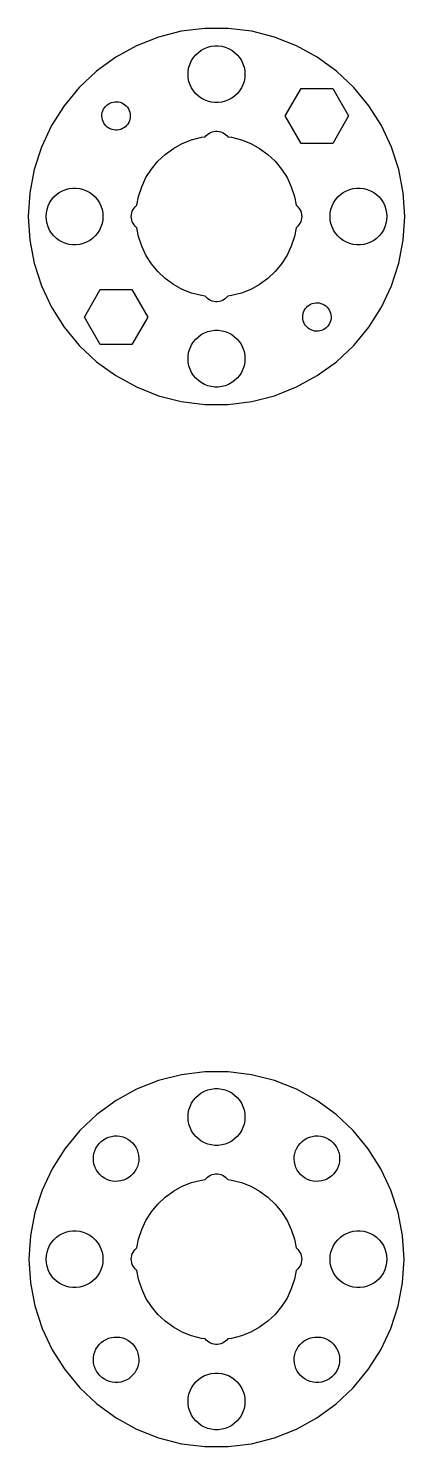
# Model space of a CAD drawing. Header units: metres. Extents: x -20 to 20, y -20 to 460.
# Drawn here: x -19.9 to 19.9, y -19.8 to 129.8 of the extents above; entities that cross this region are included whole.
import ezdxf

# ---------------------------------------------------------------- set-up
doc = ezdxf.new("R2010")
doc.units = ezdxf.units.M

msp = doc.modelspace()

# ---------------------------------------------------------------- linework, layer by layer
for p, q in [((-6.14378, 128.909), (-8.46523, 127.99)), ((-3.72545, 129.53), (-6.14378, 128.909)), ((-1.24838, 129.842), (-3.72545, 129.53)), ((1.24838, 129.842), (-1.24838, 129.842)), ((3.72545, 129.53), (1.24838, 129.842)), ((6.14378, 128.909), (3.72545, 129.53)), ((8.46523, 127.99), (6.14378, 128.909)), ((-8.46523, 127.99), (-10.6532, 126.787)), ((-2.1869, 127.054), (-1.91226, 127.312)), ((-1.91226, 127.312), (-1.60747, 127.533)), ((-1.60747, 127.533), (-1.27733, 127.714)), ((-1.27733, 127.714), (-0.927048, 127.853)), ((-0.927048, 127.853), (-0.562134, 127.947)), ((-0.562134, 127.947), (-0.18837, 127.994)), ((-0.18837, 127.994), (0.18837, 127.994)), ((0.18837, 127.994), (0.562134, 127.947)), ((0.562134, 127.947), (0.927048, 127.853)), ((0.927048, 127.853), (1.27733, 127.714)), ((1.27733, 127.714), (1.60747, 127.533)), ((1.60747, 127.533), (1.91226, 127.312)), ((1.91226, 127.312), (2.1869, 127.054)), ((10.6532, 126.787), (8.46523, 127.99)), ((-10.6532, 126.787), (-12.6731, 125.319)), ((-2.97633, 125.376), (-2.90575, 125.746)), ((-2.90575, 125.746), (-2.78932, 126.104)), ((-2.78932, 126.104), (-2.62891, 126.445)), ((-2.62891, 126.445), (-2.42705, 126.763)), ((-2.42705, 126.763), (-2.1869, 127.054)), ((2.1869, 127.054), (2.42705, 126.763)), ((2.42705, 126.763), (2.62891, 126.445)), ((2.62891, 126.445), (2.78932, 126.104)), ((2.78932, 126.104), (2.90575, 125.746)), ((2.90575, 125.746), (2.97633, 125.376)), ((12.6731, 125.319), (10.6532, 126.787)), ((-12.6731, 125.319), (-14.4931, 123.61)), ((-3, 125), (-2.97633, 125.376)), ((-2.97633, 124.624), (-3, 125)), ((-2.90575, 124.254), (-2.97633, 124.624)), ((-2.78932, 123.896), (-2.90575, 124.254)), ((2.90575, 124.254), (2.78932, 123.896)), ((2.97633, 124.624), (2.90575, 124.254)), ((2.97633, 125.376), (3, 125)), ((3, 125), (2.97633, 124.624)), ((14.4931, 123.61), (12.6731, 125.319)), ((-14.4931, 123.61), (-16.0846, 121.686)), ((-2.62891, 123.555), (-2.78932, 123.896)), ((-2.42705, 123.237), (-2.62891, 123.555)), ((-2.1869, 122.946), (-2.42705, 123.237)), ((-1.91226, 122.688), (-2.1869, 122.946)), ((-1.60747, 122.467), (-1.91226, 122.688)), ((1.91226, 122.688), (1.60747, 122.467)), ((2.1869, 122.946), (1.91226, 122.688)), ((2.42705, 123.237), (2.1869, 122.946)), ((2.62891, 123.555), (2.42705, 123.237)), ((2.78932, 123.896), (2.62891, 123.555)), ((7.26039, 120.607), (8.93369, 123.505)), ((8.93369, 123.505), (12.2803, 123.505)), ((12.2803, 123.505), (13.9536, 120.607)), ((16.0846, 121.686), (14.4931, 123.61)), ((-16.0846, 121.686), (-17.4225, 119.578)), ((-12.0129, 121.13), (-11.9363, 121.302)), ((-11.9363, 121.302), (-11.8387, 121.463)), ((-11.8387, 121.463), (-11.7217, 121.611)), ((-11.7217, 121.611), (-11.5871, 121.742)), ((-11.5871, 121.742), (-11.4371, 121.856)), ((-11.4371, 121.856), (-11.2739, 121.951)), ((-11.2739, 121.951), (-11.1003, 122.024)), ((-11.1003, 122.024), (-10.9189, 122.074)), ((-10.9189, 122.074), (-10.7325, 122.102)), ((-10.7325, 122.102), (-10.5442, 122.106)), ((-10.5442, 122.106), (-10.3568, 122.086)), ((-10.3568, 122.086), (-10.1734, 122.043)), ((-10.1734, 122.043), (-9.99689, 121.977)), ((-9.99689, 121.977), (-9.82996, 121.89)), ((-9.82996, 121.89), (-9.67528, 121.783)), ((-9.67528, 121.783), (-9.53528, 121.656)), ((-9.53528, 121.656), (-9.4122, 121.514)), ((-9.4122, 121.514), (-9.30795, 121.357)), ((-9.30795, 121.357), (-9.2242, 121.188)), ((-9.2242, 121.188), (-9.16225, 121.01)), ((-1.27733, 122.286), (-1.60747, 122.467)), ((-0.927048, 122.147), (-1.27733, 122.286)), ((-0.562134, 122.053), (-0.927048, 122.147)), ((-0.18837, 122.006), (-0.562134, 122.053)), ((0.18837, 122.006), (-0.18837, 122.006)), ((0.562134, 122.053), (0.18837, 122.006)), ((0.927048, 122.147), (0.562134, 122.053)), ((1.27733, 122.286), (0.927048, 122.147)), ((1.60747, 122.467), (1.27733, 122.286)), ((17.4225, 119.578), (16.0846, 121.686)), ((-12.1067, 120.576), (-12.0988, 120.764)), ((-12.0909, 120.388), (-12.1067, 120.576)), ((-12.0988, 120.764), (-12.0674, 120.95)), ((-12.0517, 120.204), (-12.0909, 120.388)), ((-12.0674, 120.95), (-12.0129, 121.13)), ((-11.9898, 120.026), (-12.0517, 120.204)), ((-11.906, 119.857), (-11.9898, 120.026)), ((-11.8018, 119.7), (-11.906, 119.857)), ((-11.6787, 119.557), (-11.8018, 119.7)), ((-9.37527, 119.751), (-9.49228, 119.603)), ((-9.27768, 119.912), (-9.37527, 119.751)), ((-9.20107, 120.084), (-9.27768, 119.912)), ((-9.14662, 120.264), (-9.20107, 120.084)), ((-9.16225, 121.01), (-9.12308, 120.826)), ((-9.1152, 120.45), (-9.14662, 120.264)), ((-9.12308, 120.826), (-9.10732, 120.638)), ((-9.10732, 120.638), (-9.1152, 120.45)), ((8.9337, 117.709), (7.26039, 120.607)), ((13.9536, 120.607), (12.2803, 117.709)), ((-17.4225, 119.578), (-18.4855, 117.319)), ((-11.5387, 119.431), (-11.6787, 119.557)), ((-11.384, 119.324), (-11.5387, 119.431)), ((-11.2171, 119.237), (-11.384, 119.324)), ((-11.0405, 119.171), (-11.2171, 119.237)), ((-10.8571, 119.128), (-11.0405, 119.171)), ((-10.6698, 119.108), (-10.8571, 119.128)), ((-10.4815, 119.112), (-10.6698, 119.108)), ((-10.2951, 119.14), (-10.4815, 119.112)), ((-10.1137, 119.19), (-10.2951, 119.14)), ((-9.94003, 119.263), (-10.1137, 119.19)), ((-9.7769, 119.358), (-9.94003, 119.263)), ((-9.62686, 119.471), (-9.7769, 119.358)), ((-9.49228, 119.603), (-9.62686, 119.471)), ((-2.62663, 118.084), (-1.59273, 118.349)), ((-1.59273, 118.349), (-1.19904, 118.399)), ((-1.19904, 118.399), (-1.09344, 118.527)), ((-1.09344, 118.527), (-0.956131, 118.656)), ((-0.956131, 118.656), (-0.803726, 118.766)), ((-0.803726, 118.766), (-0.638657, 118.857)), ((-0.638657, 118.857), (-0.463516, 118.927)), ((-0.463516, 118.927), (-0.281067, 118.973)), ((-0.281067, 118.973), (-0.094177, 118.997)), ((-0.094177, 118.997), (0.094177, 118.997)), ((0.094177, 118.997), (0.281067, 118.973)), ((0.281067, 118.973), (0.463516, 118.927)), ((0.463516, 118.927), (0.638657, 118.857)), ((0.638657, 118.857), (0.803726, 118.766)), ((0.803726, 118.766), (0.956131, 118.656)), ((0.956131, 118.656), (1.09344, 118.527)), ((1.09344, 118.527), (1.19904, 118.399)), ((1.19904, 118.399), (1.59273, 118.349)), ((1.59273, 118.349), (2.62663, 118.084)), ((18.4855, 117.319), (17.4225, 119.578)), ((-18.4855, 117.319), (-19.2571, 114.944)), ((-5.41809, 116.549), (-4.55452, 117.177)), ((-4.55452, 117.177), (-3.61911, 117.691)), ((-3.61911, 117.691), (-2.62663, 118.084)), ((2.62663, 118.084), (3.61911, 117.691)), ((3.61911, 117.691), (4.55452, 117.177)), ((4.55452, 117.177), (5.41809, 116.549)), ((12.2803, 117.709), (8.9337, 117.709)), ((19.2571, 114.944), (18.4855, 117.319)), ((-6.87663, 114.996), (-6.19623, 115.819)), ((-6.19623, 115.819), (-5.41809, 116.549)), ((5.41809, 116.549), (6.19623, 115.819)), ((6.19623, 115.819), (6.87663, 114.996)), ((-19.2571, 114.944), (-19.7249, 112.492)), ((-7.90309, 113.129), (-7.44859, 114.095)), ((-7.44859, 114.095), (-6.87663, 114.996)), ((6.87663, 114.996), (7.44859, 114.095)), ((7.44859, 114.095), (7.90309, 113.129)), ((19.7249, 112.492), (19.2571, 114.944)), ((-19.7249, 112.492), (-19.8817, 110)), ((-17.1869, 112.054), (-16.9123, 112.312)), ((-16.9123, 112.312), (-16.6075, 112.533)), ((-16.6075, 112.533), (-16.2773, 112.714)), ((-16.2773, 112.714), (-15.927, 112.853)), ((-15.927, 112.853), (-15.5621, 112.947)), ((-15.5621, 112.947), (-15.1884, 112.994)), ((-15.1884, 112.994), (-14.8116, 112.994)), ((-14.8116, 112.994), (-14.4379, 112.947)), ((-14.4379, 112.947), (-14.0729, 112.853)), ((-14.0729, 112.853), (-13.7227, 112.714)), ((-13.7227, 112.714), (-13.3925, 112.533)), ((-13.3925, 112.533), (-13.0877, 112.312)), ((-13.0877, 112.312), (-12.8131, 112.054)), ((-8.23296, 112.114), (-7.90309, 113.129)), ((7.90309, 113.129), (8.23296, 112.114)), ((12.8131, 112.054), (13.0877, 112.312)), ((13.0877, 112.312), (13.3925, 112.533)), ((13.3925, 112.533), (13.7227, 112.714)), ((13.7227, 112.714), (14.0729, 112.853)), ((14.0729, 112.853), (14.4379, 112.947)), ((14.4379, 112.947), (14.8116, 112.994)), ((14.8116, 112.994), (15.1884, 112.994)), ((15.1884, 112.994), (15.5621, 112.947)), ((15.5621, 112.947), (15.927, 112.853)), ((15.927, 112.853), (16.2773, 112.714)), ((16.2773, 112.714), (16.6075, 112.533)), ((16.6075, 112.533), (16.9123, 112.312)), ((16.9123, 112.312), (17.1869, 112.054)), ((19.8817, 110), (19.7249, 112.492)), ((-17.9763, 110.376), (-17.9057, 110.746)), ((-17.9057, 110.746), (-17.7893, 111.104)), ((-17.7893, 111.104), (-17.6289, 111.445)), ((-17.6289, 111.445), (-17.427, 111.763)), ((-17.427, 111.763), (-17.1869, 112.054)), ((-12.8131, 112.054), (-12.5729, 111.763)), ((-12.5729, 111.763), (-12.3711, 111.445)), ((-12.3711, 111.445), (-12.2107, 111.104)), ((-12.2107, 111.104), (-12.0942, 110.746)), ((-12.0942, 110.746), (-12.0237, 110.376)), ((-8.89465, 110.552), (-8.81445, 110.723)), ((-8.81445, 110.723), (-8.71352, 110.882)), ((-8.71352, 110.882), (-8.59344, 111.027)), ((-8.59344, 111.027), (-8.45613, 111.156)), ((-8.45613, 111.156), (-8.40921, 111.19)), ((-8.40921, 111.19), (-8.23296, 112.114)), ((8.23296, 112.114), (8.40921, 111.19)), ((8.40921, 111.19), (8.45613, 111.156)), ((8.45613, 111.156), (8.59344, 111.027)), ((8.59344, 111.027), (8.71352, 110.882)), ((8.71352, 110.882), (8.81445, 110.723)), ((8.81445, 110.723), (8.89465, 110.552)), ((12.0237, 110.376), (12.0942, 110.746)), ((12.0942, 110.746), (12.2107, 111.104)), ((12.2107, 111.104), (12.3711, 111.445)), ((12.3711, 111.445), (12.5729, 111.763)), ((12.5729, 111.763), (12.8131, 112.054)), ((17.1869, 112.054), (17.427, 111.763)), ((17.427, 111.763), (17.6289, 111.445)), ((17.6289, 111.445), (17.7893, 111.104)), ((17.7893, 111.104), (17.9057, 110.746)), ((17.9057, 110.746), (17.9763, 110.376)), ((-19.8817, 110), (-19.7249, 107.508)), ((-18, 110), (-17.9763, 110.376)), ((-17.9763, 109.624), (-18, 110)), ((-17.9057, 109.254), (-17.9763, 109.624)), ((-17.7893, 108.896), (-17.9057, 109.254)), ((-12.0942, 109.254), (-12.2107, 108.896)), ((-12.0237, 109.624), (-12.0942, 109.254)), ((-12.0237, 110.376), (-12, 110)), ((-12, 110), (-12.0237, 109.624)), ((-9, 110), (-8.98816, 110.188)), ((-8.98816, 109.812), (-9, 110)), ((-8.98816, 110.188), (-8.95287, 110.373)), ((-8.95287, 109.627), (-8.98816, 109.812)), ((-8.95287, 110.373), (-8.89465, 110.552)), ((-8.89465, 109.448), (-8.95287, 109.627)), ((-8.81445, 109.277), (-8.89465, 109.448)), ((-8.71352, 109.118), (-8.81445, 109.277)), ((8.81445, 109.277), (8.71352, 109.118)), ((8.89465, 109.448), (8.81445, 109.277)), ((8.89465, 110.552), (8.95287, 110.373)), ((8.95287, 109.627), (8.89465, 109.448)), ((8.95287, 110.373), (8.98816, 110.188)), ((8.98816, 109.812), (8.95287, 109.627)), ((8.98816, 110.188), (9, 110)), ((9, 110), (8.98816, 109.812)), ((12, 110), (12.0237, 110.376)), ((12.0237, 109.624), (12, 110)), ((12.0942, 109.254), (12.0237, 109.624)), ((12.2107, 108.896), (12.0942, 109.254)), ((17.9057, 109.254), (17.7893, 108.896)), ((17.9763, 109.624), (17.9057, 109.254)), ((17.9763, 110.376), (18, 110)), ((18, 110), (17.9763, 109.624)), ((19.7249, 107.508), (19.8817, 110)), ((-17.6289, 108.555), (-17.7893, 108.896)), ((-17.427, 108.237), (-17.6289, 108.555)), ((-17.1869, 107.946), (-17.427, 108.237)), ((-16.9123, 107.688), (-17.1869, 107.946)), ((-12.8131, 107.946), (-13.0877, 107.688)), ((-12.5729, 108.237), (-12.8131, 107.946)), ((-12.3711, 108.555), (-12.5729, 108.237)), ((-12.2107, 108.896), (-12.3711, 108.555)), ((-8.59344, 108.973), (-8.71352, 109.118)), ((-8.45613, 108.844), (-8.59344, 108.973)), ((-8.40921, 108.81), (-8.45613, 108.844)), ((-8.23296, 107.886), (-8.40921, 108.81)), ((-7.90309, 106.871), (-8.23296, 107.886)), ((8.23296, 107.886), (7.90309, 106.871)), ((8.40921, 108.81), (8.23296, 107.886)), ((8.45613, 108.844), (8.40921, 108.81)), ((8.59344, 108.973), (8.45613, 108.844)), ((8.71352, 109.118), (8.59344, 108.973)), ((12.3711, 108.555), (12.2107, 108.896)), ((12.5729, 108.237), (12.3711, 108.555)), ((12.8131, 107.946), (12.5729, 108.237)), ((13.0877, 107.688), (12.8131, 107.946)), ((17.1869, 107.946), (16.9123, 107.688)), ((17.427, 108.237), (17.1869, 107.946)), ((17.6289, 108.555), (17.427, 108.237)), ((17.7893, 108.896), (17.6289, 108.555)), ((-19.7249, 107.508), (-19.2571, 105.056)), ((-16.6075, 107.467), (-16.9123, 107.688)), ((-16.2773, 107.286), (-16.6075, 107.467)), ((-15.927, 107.147), (-16.2773, 107.286)), ((-15.5621, 107.053), (-15.927, 107.147)), ((-15.1884, 107.006), (-15.5621, 107.053)), ((-14.8116, 107.006), (-15.1884, 107.006)), ((-14.4379, 107.053), (-14.8116, 107.006)), ((-14.0729, 107.147), (-14.4379, 107.053)), ((-13.7227, 107.286), (-14.0729, 107.147)), ((-13.3925, 107.467), (-13.7227, 107.286)), ((-13.0877, 107.688), (-13.3925, 107.467)), ((-7.44859, 105.905), (-7.90309, 106.871)), ((7.90309, 106.871), (7.44859, 105.905)), ((13.3925, 107.467), (13.0877, 107.688)), ((13.7227, 107.286), (13.3925, 107.467)), ((14.0729, 107.147), (13.7227, 107.286)), ((14.4379, 107.053), (14.0729, 107.147)), ((14.8116, 107.006), (14.4379, 107.053)), ((15.1884, 107.006), (14.8116, 107.006)), ((15.5621, 107.053), (15.1884, 107.006)), ((15.927, 107.147), (15.5621, 107.053)), ((16.2773, 107.286), (15.927, 107.147)), ((16.6075, 107.467), (16.2773, 107.286)), ((16.9123, 107.688), (16.6075, 107.467)), ((19.2571, 105.056), (19.7249, 107.508)), ((-19.2571, 105.056), (-18.4855, 102.681)), ((-6.87663, 105.004), (-7.44859, 105.905)), ((-6.19623, 104.181), (-6.87663, 105.004)), ((6.87663, 105.004), (6.19623, 104.181)), ((7.44859, 105.905), (6.87663, 105.004)), ((18.4855, 102.681), (19.2571, 105.056)), ((-5.41809, 103.451), (-6.19623, 104.181)), ((-4.55452, 102.823), (-5.41809, 103.451)), ((5.41809, 103.451), (4.55452, 102.823)), ((6.19623, 104.181), (5.41809, 103.451)), ((-18.4855, 102.681), (-17.4225, 100.422)), ((-13.9536, 99.393), (-12.2803, 102.291)), ((-12.2803, 102.291), (-8.9337, 102.291)), ((-8.9337, 102.291), (-7.26039, 99.393)), ((-3.61911, 102.309), (-4.55452, 102.823)), ((-2.62663, 101.916), (-3.61911, 102.309)), ((-1.59273, 101.651), (-2.62663, 101.916)), ((2.62663, 101.916), (1.59273, 101.651)), ((3.61911, 102.309), (2.62663, 101.916)), ((4.55452, 102.823), (3.61911, 102.309)), ((17.4225, 100.422), (18.4855, 102.681)), ((-17.4225, 100.422), (-16.0846, 98.3138)), ((-1.19904, 101.601), (-1.59273, 101.651)), ((-1.09344, 101.473), (-1.19904, 101.601)), ((-0.956131, 101.344), (-1.09344, 101.473)), ((-0.803726, 101.234), (-0.956131, 101.344)), ((-0.638657, 101.143), (-0.803726, 101.234)), ((-0.463516, 101.073), (-0.638657, 101.143)), ((-0.281067, 101.027), (-0.463516, 101.073)), ((-0.094177, 101.003), (-0.281067, 101.027)), ((0.094177, 101.003), (-0.094177, 101.003)), ((0.281067, 101.027), (0.094177, 101.003)), ((0.463516, 101.073), (0.281067, 101.027)), ((0.638657, 101.143), (0.463516, 101.073)), ((0.803726, 101.234), (0.638657, 101.143)), ((0.956131, 101.344), (0.803726, 101.234)), ((1.09344, 101.473), (0.956131, 101.344)), ((1.19904, 101.601), (1.09344, 101.473)), ((1.59273, 101.651), (1.19904, 101.601)), ((9.27768, 100.088), (9.37527, 100.249)), ((9.37527, 100.249), (9.49228, 100.397)), ((9.49228, 100.397), (9.62686, 100.529)), ((9.62686, 100.529), (9.7769, 100.642)), ((9.7769, 100.642), (9.94003, 100.737)), ((9.94003, 100.737), (10.1137, 100.81)), ((10.1137, 100.81), (10.2951, 100.86)), ((10.2951, 100.86), (10.4815, 100.888)), ((10.4815, 100.888), (10.6698, 100.892)), ((10.6698, 100.892), (10.8571, 100.872)), ((10.8571, 100.872), (11.0405, 100.829)), ((11.0405, 100.829), (11.2171, 100.763)), ((11.2171, 100.763), (11.384, 100.676)), ((11.384, 100.676), (11.5387, 100.569)), ((11.5387, 100.569), (11.6787, 100.443)), ((11.6787, 100.443), (11.8018, 100.3)), ((11.8018, 100.3), (11.906, 100.143)), ((16.0846, 98.3138), (17.4225, 100.422)), ((-12.2803, 96.4948), (-13.9536, 99.393)), ((-7.26039, 99.393), (-8.93369, 96.4948)), ((9.10732, 99.3616), (9.1152, 99.5498)), ((9.12308, 99.1739), (9.10732, 99.3616)), ((9.1152, 99.5498), (9.14662, 99.7355)), ((9.16225, 98.9896), (9.12308, 99.1739)), ((9.14662, 99.7355), (9.20107, 99.9159)), ((9.2242, 98.8117), (9.16225, 98.9896)), ((9.20107, 99.9159), (9.27768, 100.088)), ((9.30795, 98.643), (9.2242, 98.8117)), ((11.906, 100.143), (11.9898, 99.9743)), ((12.0129, 98.8701), (11.9363, 98.6981)), ((11.9898, 99.9743), (12.0517, 99.7964)), ((12.0674, 99.0505), (12.0129, 98.8701)), ((12.0517, 99.7964), (12.0909, 99.6121)), ((12.0988, 99.2362), (12.0674, 99.0505)), ((12.0909, 99.6121), (12.1067, 99.4244)), ((12.1067, 99.4244), (12.0988, 99.2362)), ((-16.0846, 98.3138), (-14.4931, 96.39)), ((-2.1869, 97.0536), (-1.91226, 97.3116)), ((-1.91226, 97.3116), (-1.60747, 97.533)), ((-1.60747, 97.533), (-1.27733, 97.7145)), ((-1.27733, 97.7145), (-0.927048, 97.8532)), ((-0.927048, 97.8532), (-0.562134, 97.9469)), ((-0.562134, 97.9469), (-0.18837, 97.9941)), ((-0.18837, 97.9941), (0.18837, 97.9941)), ((0.18837, 97.9941), (0.562134, 97.9469)), ((0.562134, 97.9469), (0.927048, 97.8532)), ((0.927048, 97.8532), (1.27733, 97.7145)), ((1.27733, 97.7145), (1.60747, 97.533)), ((1.60747, 97.533), (1.91226, 97.3116)), ((1.91226, 97.3116), (2.1869, 97.0536)), ((9.4122, 98.4861), (9.30795, 98.643)), ((9.53528, 98.3435), (9.4122, 98.4861)), ((9.67528, 98.2175), (9.53528, 98.3435)), ((9.82996, 98.11), (9.67528, 98.2175)), ((9.99689, 98.0227), (9.82996, 98.11)), ((10.1734, 97.957), (9.99689, 98.0227)), ((10.3568, 97.914), (10.1734, 97.957)), ((10.5442, 97.8943), (10.3568, 97.914)), ((10.7325, 97.8983), (10.5442, 97.8943)), ((10.9189, 97.9258), (10.7325, 97.8983)), ((11.1003, 97.9764), (10.9189, 97.9258)), ((11.2739, 98.0494), (11.1003, 97.9764)), ((11.4371, 98.1436), (11.2739, 98.0494)), ((11.5871, 98.2575), (11.4371, 98.1436)), ((11.7217, 98.3893), (11.5871, 98.2575)), ((11.8387, 98.5369), (11.7217, 98.3893)), ((11.9363, 98.6981), (11.8387, 98.5369)), ((14.4931, 96.39), (16.0846, 98.3138)), ((-14.4931, 96.39), (-12.6731, 94.6809)), ((-8.93369, 96.4948), (-12.2803, 96.4948)), ((-2.90575, 95.7461), (-2.78932, 96.1044)), ((-2.78932, 96.1044), (-2.62891, 96.4453)), ((-2.62891, 96.4453), (-2.42705, 96.7634)), ((-2.42705, 96.7634), (-2.1869, 97.0536)), ((2.1869, 97.0536), (2.42705, 96.7634)), ((2.42705, 96.7634), (2.62891, 96.4453)), ((2.62891, 96.4453), (2.78932, 96.1044)), ((2.78932, 96.1044), (2.90575, 95.7461)), ((12.6731, 94.6809), (14.4931, 96.39)), ((-12.6731, 94.6809), (-10.6532, 93.2133)), ((-3, 95), (-2.97633, 95.376)), ((-2.97633, 94.624), (-3, 95)), ((-2.97633, 95.376), (-2.90575, 95.7461)), ((-2.90575, 94.2539), (-2.97633, 94.624)), ((2.90575, 95.7461), (2.97633, 95.376)), ((2.97633, 94.624), (2.90575, 94.2539)), ((2.97633, 95.376), (3, 95)), ((3, 95), (2.97633, 94.624)), ((10.6532, 93.2133), (12.6731, 94.6809)), ((-10.6532, 93.2133), (-8.46523, 92.0105)), ((-2.78932, 93.8956), (-2.90575, 94.2539)), ((-2.62891, 93.5547), (-2.78932, 93.8956)), ((-2.42705, 93.2366), (-2.62891, 93.5547)), ((-2.1869, 92.9464), (-2.42705, 93.2366)), ((-1.91226, 92.6885), (-2.1869, 92.9464)), ((2.1869, 92.9464), (1.91226, 92.6885)), ((2.42705, 93.2366), (2.1869, 92.9464)), ((2.62891, 93.5547), (2.42705, 93.2366)), ((2.78932, 93.8956), (2.62891, 93.5547)), ((2.90575, 94.2539), (2.78932, 93.8956)), ((8.46523, 92.0105), (10.6532, 93.2133)), ((-8.46523, 92.0105), (-6.14378, 91.0914)), ((-1.60747, 92.467), (-1.91226, 92.6885)), ((-1.27733, 92.2855), (-1.60747, 92.467)), ((-0.927048, 92.1468), (-1.27733, 92.2855)), ((-0.562134, 92.0531), (-0.927048, 92.1468)), ((-0.18837, 92.0059), (-0.562134, 92.0531)), ((0.18837, 92.0059), (-0.18837, 92.0059)), ((0.562134, 92.0531), (0.18837, 92.0059)), ((0.927048, 92.1468), (0.562134, 92.0531)), ((1.27733, 92.2855), (0.927048, 92.1468)), ((1.60747, 92.467), (1.27733, 92.2855)), ((1.91226, 92.6885), (1.60747, 92.467)), ((6.14378, 91.0914), (8.46523, 92.0105)), ((-6.14378, 91.0914), (-3.72545, 90.4704)), ((-3.72545, 90.4704), (-1.24838, 90.1575)), ((-1.24838, 90.1575), (1.24838, 90.1575)), ((1.24838, 90.1575), (3.72545, 90.4704)), ((3.72545, 90.4704), (6.14378, 91.0914)), ((-3.71236, 19.4609), (-6.12218, 18.8421)), ((-1.24399, 19.7727), (-3.71236, 19.4609)), ((1.24399, 19.7727), (-1.24399, 19.7727)), ((3.71236, 19.4609), (1.24399, 19.7727)), ((6.12218, 18.8421), (3.71236, 19.4609)), ((-6.12218, 18.8421), (-8.43544, 17.9263)), ((-0.562134, 17.9469), (-0.18837, 17.9941)), ((-0.18837, 17.9941), (0.18837, 17.9941)), ((0.18837, 17.9941), (0.562134, 17.9469)), ((8.43544, 17.9263), (6.12218, 18.8421)), ((-10.6157, 16.7276), (-12.6285, 15.2652)), ((-8.43544, 17.9263), (-10.6157, 16.7276)), ((-2.62891, 16.4453), (-2.42705, 16.7634)), ((-2.42705, 16.7634), (-2.1869, 17.0536)), ((-2.1869, 17.0536), (-1.91226, 17.3115)), ((-1.91226, 17.3115), (-1.60747, 17.533)), ((-1.60747, 17.533), (-1.27733, 17.7145)), ((-1.27733, 17.7145), (-0.927048, 17.8532)), ((-0.927048, 17.8532), (-0.562134, 17.9469)), ((0.562134, 17.9469), (0.927048, 17.8532)), ((0.927048, 17.8532), (1.27733, 17.7145)), ((1.27733, 17.7145), (1.60747, 17.533)), ((1.60747, 17.533), (1.91226, 17.3115)), ((1.91226, 17.3115), (2.1869, 17.0536)), ((2.1869, 17.0536), (2.42705, 16.7634)), ((2.42705, 16.7634), (2.62891, 16.4453)), ((10.6157, 16.7276), (8.43544, 17.9263)), ((12.6285, 15.2652), (10.6157, 16.7276)), ((-12.6285, 15.2652), (-14.4422, 13.5621)), ((-3, 15), (-2.97633, 15.376)), ((-2.97633, 14.624), (-3, 15)), ((-2.97633, 15.376), (-2.90575, 15.7461)), ((-2.90575, 15.7461), (-2.78932, 16.1044)), ((-2.78932, 16.1044), (-2.62891, 16.4453)), ((2.62891, 16.4453), (2.78932, 16.1044)), ((2.78932, 16.1044), (2.90575, 15.7461)), ((2.90575, 15.7461), (2.97633, 15.376)), ((2.97633, 15.376), (3, 15)), ((3, 15), (2.97633, 14.624)), ((14.4422, 13.5621), (12.6285, 15.2652)), ((-14.4422, 13.5621), (-16.0281, 11.6451)), ((-2.90575, 14.2539), (-2.97633, 14.624)), ((-2.78932, 13.8956), (-2.90575, 14.2539)), ((-2.62891, 13.5547), (-2.78932, 13.8956)), ((-2.42705, 13.2366), (-2.62891, 13.5547)), ((2.62891, 13.5547), (2.42705, 13.2366)), ((2.78932, 13.8956), (2.62891, 13.5547)), ((2.90575, 14.2539), (2.78932, 13.8956)), ((2.97633, 14.624), (2.90575, 14.2539)), ((16.0281, 11.6451), (14.4422, 13.5621)), ((-12.7339, 11.7189), (-12.5777, 11.9767)), ((-12.5777, 11.9767), (-12.3905, 12.2129)), ((-12.3905, 12.2129), (-12.1752, 12.4238)), ((-12.1752, 12.4238), (-11.9351, 12.606)), ((-11.9351, 12.606), (-11.6741, 12.7567)), ((-11.6741, 12.7567), (-11.3963, 12.8735)), ((-11.3963, 12.8735), (-11.106, 12.9545)), ((-11.106, 12.9545), (-10.8078, 12.9986)), ((-10.8078, 12.9986), (-10.5065, 13.0049)), ((-10.5065, 13.0049), (-10.2067, 12.9734)), ((-10.2067, 12.9734), (-9.91331, 12.9046)), ((-9.91331, 12.9046), (-9.63083, 12.7995)), ((-9.63083, 12.7995), (-9.36372, 12.6599)), ((-9.36372, 12.6599), (-9.11624, 12.4879)), ((-9.11624, 12.4879), (-8.89226, 12.2862)), ((-8.89226, 12.2862), (-8.69533, 12.058)), ((-8.69533, 12.058), (-8.52853, 11.807)), ((-2.1869, 12.9464), (-2.42705, 13.2366)), ((-1.91226, 12.6884), (-2.1869, 12.9464)), ((-1.60747, 12.467), (-1.91226, 12.6884)), ((-1.27733, 12.2855), (-1.60747, 12.467)), ((-0.927048, 12.1468), (-1.27733, 12.2855)), ((-0.562134, 12.0531), (-0.927048, 12.1468)), ((-0.18837, 12.0059), (-0.562134, 12.0531)), ((0.18837, 12.0059), (-0.18837, 12.0059)), ((0.562134, 12.0531), (0.18837, 12.0059)), ((0.927048, 12.1468), (0.562134, 12.0531)), ((1.27733, 12.2855), (0.927048, 12.1468)), ((1.60747, 12.467), (1.27733, 12.2855)), ((1.91226, 12.6884), (1.60747, 12.467)), ((2.1869, 12.9464), (1.91226, 12.6884)), ((2.42705, 13.2366), (2.1869, 12.9464)), ((8.4801, 11.7189), (8.63623, 11.9767)), ((8.63623, 11.9767), (8.82344, 12.2129)), ((8.82344, 12.2129), (9.03879, 12.4238)), ((9.03879, 12.4238), (9.27885, 12.606)), ((9.27885, 12.606), (9.53987, 12.7567)), ((9.53987, 12.7567), (9.81772, 12.8735)), ((9.81772, 12.8735), (10.108, 12.9545)), ((10.108, 12.9545), (10.4062, 12.9986)), ((10.4062, 12.9986), (10.7075, 13.0049)), ((10.7075, 13.0049), (11.0072, 12.9734)), ((11.0072, 12.9734), (11.3007, 12.9046)), ((11.3007, 12.9046), (11.5832, 12.7995)), ((11.5832, 12.7995), (11.8503, 12.6599)), ((11.8503, 12.6599), (12.0977, 12.4879)), ((12.0977, 12.4879), (12.3217, 12.2862)), ((12.3217, 12.2862), (12.5187, 12.058)), ((12.5187, 12.058), (12.6855, 11.807)), ((-16.0281, 11.6451), (-17.3612, 9.5444)), ((-13.0065, 10.5567), (-12.9939, 10.8579)), ((-12.9812, 10.2564), (-13.0065, 10.5567)), ((-12.9939, 10.8579), (-12.9436, 11.155)), ((-12.9436, 11.155), (-12.8565, 11.4436)), ((-12.8565, 11.4436), (-12.7339, 11.7189)), ((-8.52853, 11.807), (-8.39452, 11.537)), ((-8.39452, 11.537), (-8.29539, 11.2524)), ((-8.29539, 11.2524), (-8.23274, 10.9576)), ((-8.23274, 10.9576), (-8.20752, 10.6573)), ((-8.20752, 10.6573), (-8.22014, 10.3561)), ((8.20752, 10.5567), (8.22014, 10.8579)), ((8.23274, 10.2564), (8.20752, 10.5567)), ((8.22014, 10.8579), (8.2704, 11.155)), ((8.2704, 11.155), (8.35751, 11.4436)), ((8.35751, 11.4436), (8.4801, 11.7189)), ((12.6855, 11.807), (12.8195, 11.537)), ((12.8195, 11.537), (12.9186, 11.2524)), ((12.9186, 11.2524), (12.9812, 10.9576)), ((12.9812, 10.9576), (13.0065, 10.6573)), ((13.0065, 10.6573), (12.9939, 10.3561)), ((17.3612, 9.5444), (16.0281, 11.6451)), ((-17.3612, 9.5444), (-18.4205, 7.2932)), ((-12.9186, 9.96158), (-12.9812, 10.2564)), ((-12.8195, 9.67696), (-12.9186, 9.96158)), ((-12.6855, 9.407), (-12.8195, 9.67696)), ((-12.5187, 9.15596), (-12.6855, 9.407)), ((-12.3217, 8.9278), (-12.5187, 9.15596)), ((-8.82344, 9.00108), (-9.03879, 8.79021)), ((-8.63623, 9.23727), (-8.82344, 9.00108)), ((-8.4801, 9.49509), (-8.63623, 9.23727)), ((-8.35751, 9.77042), (-8.4801, 9.49509)), ((-8.2704, 10.0589), (-8.35751, 9.77042)), ((-8.22014, 10.3561), (-8.2704, 10.0589)), ((-0.281067, 8.97342), (-0.094177, 8.99704)), ((-0.094177, 8.99704), (0.094177, 8.99704)), ((0.094177, 8.99704), (0.281067, 8.97342)), ((8.29539, 9.96158), (8.23274, 10.2564)), ((8.39452, 9.67696), (8.29539, 9.96158)), ((8.52853, 9.407), (8.39452, 9.67696)), ((8.69533, 9.15596), (8.52853, 9.407)), ((8.89226, 8.9278), (8.69533, 9.15596)), ((12.3905, 9.00108), (12.1752, 8.79021)), ((12.5777, 9.23727), (12.3905, 9.00108)), ((12.7339, 9.49509), (12.5777, 9.23727)), ((12.8565, 9.77042), (12.7339, 9.49509)), ((12.9436, 10.0589), (12.8565, 9.77042)), ((12.9939, 10.3561), (12.9436, 10.0589)), ((18.4205, 7.2932), (17.3612, 9.5444)), ((-12.0977, 8.72614), (-12.3217, 8.9278)), ((-11.8503, 8.55412), (-12.0977, 8.72614)), ((-11.5832, 8.41449), (-11.8503, 8.55412)), ((-11.3007, 8.30943), (-11.5832, 8.41449)), ((-11.0072, 8.2406), (-11.3007, 8.30943)), ((-10.7075, 8.20909), (-11.0072, 8.2406)), ((-10.4062, 8.21541), (-10.7075, 8.20909)), ((-10.108, 8.25945), (-10.4062, 8.21541)), ((-9.81772, 8.34048), (-10.108, 8.25945)), ((-9.53987, 8.45729), (-9.81772, 8.34048)), ((-9.27885, 8.60799), (-9.53987, 8.45729)), ((-9.03879, 8.79021), (-9.27885, 8.60799)), ((-4.55452, 7.17677), (-3.61911, 7.69102)), ((-3.61911, 7.69102), (-2.62663, 8.08397)), ((-2.62663, 8.08397), (-1.59273, 8.34944)), ((-1.59273, 8.34944), (-1.19904, 8.39917)), ((-1.19904, 8.39917), (-1.09344, 8.52681)), ((-1.09344, 8.52681), (-0.956131, 8.65576)), ((-0.956131, 8.65576), (-0.803726, 8.76648)), ((-0.803726, 8.76648), (-0.638657, 8.85724)), ((-0.638657, 8.85724), (-0.463516, 8.92657)), ((-0.463516, 8.92657), (-0.281067, 8.97342)), ((0.281067, 8.97342), (0.463516, 8.92657)), ((0.463516, 8.92657), (0.638657, 8.85724)), ((0.638657, 8.85724), (0.803726, 8.76648)), ((0.803726, 8.76648), (0.956131, 8.65576)), ((0.956131, 8.65576), (1.09344, 8.52681)), ((1.09344, 8.52681), (1.19904, 8.39917)), ((1.19904, 8.39917), (1.59273, 8.34944)), ((1.59273, 8.34944), (2.62663, 8.08397)), ((2.62663, 8.08397), (3.61911, 7.69102)), ((3.61911, 7.69102), (4.55452, 7.17677)), ((9.11624, 8.72614), (8.89226, 8.9278)), ((9.36372, 8.55412), (9.11624, 8.72614)), ((9.63083, 8.41449), (9.36372, 8.55412)), ((9.91331, 8.30943), (9.63083, 8.41449)), ((10.2067, 8.2406), (9.91331, 8.30943)), ((10.5065, 8.20909), (10.2067, 8.2406)), ((10.8078, 8.21541), (10.5065, 8.20909)), ((11.106, 8.25945), (10.8078, 8.21541)), ((11.3963, 8.34048), (11.106, 8.25945)), ((11.6741, 8.45729), (11.3963, 8.34048)), ((11.9351, 8.60799), (11.6741, 8.45729)), ((12.1752, 8.79021), (11.9351, 8.60799)), ((-18.4205, 7.2932), (-19.1894, 4.92699)), ((-6.19623, 5.81865), (-5.41809, 6.54936)), ((-5.41809, 6.54936), (-4.55452, 7.17677)), ((4.55452, 7.17677), (5.41809, 6.54936)), ((5.41809, 6.54936), (6.19623, 5.81865)), ((19.1894, 4.92699), (18.4205, 7.2932)), ((-19.1894, 4.92699), (-19.6556, 2.48306)), ((-7.44859, 4.09489), (-6.87663, 4.99617)), ((-6.87663, 4.99617), (-6.19623, 5.81865)), ((6.19623, 5.81865), (6.87663, 4.99617)), ((6.87663, 4.99617), (7.44859, 4.09489)), ((19.6556, 2.48306), (19.1894, 4.92699)), ((-15.5621, 2.94685), (-15.1884, 2.99408)), ((-15.1884, 2.99408), (-14.8116, 2.99408)), ((-14.8116, 2.99408), (-14.4379, 2.94685)), ((-8.23296, 2.11386), (-7.90309, 3.12904)), ((-7.90309, 3.12904), (-7.44859, 4.09489)), ((7.44859, 4.09489), (7.90309, 3.12904)), ((7.90309, 3.12904), (8.23296, 2.11386)), ((14.4379, 2.94685), (14.8116, 2.99408)), ((14.8116, 2.99408), (15.1884, 2.99408)), ((15.1884, 2.99408), (15.5621, 2.94685)), ((-19.6556, 2.48306), (-19.8118, 0)), ((-17.6289, 1.44525), (-17.427, 1.76335)), ((-17.427, 1.76335), (-17.1869, 2.05363)), ((-17.1869, 2.05363), (-16.9123, 2.31154)), ((-16.9123, 2.31154), (-16.6075, 2.53297)), ((-16.6075, 2.53297), (-16.2773, 2.71448)), ((-16.2773, 2.71448), (-15.927, 2.85316)), ((-15.927, 2.85316), (-15.5621, 2.94685)), ((-14.4379, 2.94685), (-14.0729, 2.85316)), ((-14.0729, 2.85316), (-13.7227, 2.71448)), ((-13.7227, 2.71448), (-13.3925, 2.53297)), ((-13.3925, 2.53297), (-13.0877, 2.31154)), ((-13.0877, 2.31154), (-12.8131, 2.05363)), ((-12.8131, 2.05363), (-12.5729, 1.76335)), ((-12.5729, 1.76335), (-12.3711, 1.44525)), ((-8.40921, 1.18985), (-8.23296, 2.11386)), ((8.23296, 2.11386), (8.40921, 1.18985)), ((12.3711, 1.44525), (12.5729, 1.76335)), ((12.5729, 1.76335), (12.8131, 2.05363)), ((12.8131, 2.05363), (13.0877, 2.31154)), ((13.0877, 2.31154), (13.3925, 2.53297)), ((13.3925, 2.53297), (13.7227, 2.71448)), ((13.7227, 2.71448), (14.0729, 2.85316)), ((14.0729, 2.85316), (14.4379, 2.94685)), ((15.5621, 2.94685), (15.927, 2.85316)), ((15.927, 2.85316), (16.2773, 2.71448)), ((16.2773, 2.71448), (16.6075, 2.53297)), ((16.6075, 2.53297), (16.9123, 2.31154)), ((16.9123, 2.31154), (17.1869, 2.05363)), ((17.1869, 2.05363), (17.427, 1.76335)), ((17.427, 1.76335), (17.6289, 1.44525)), ((19.8118, 0), (19.6556, 2.48306)), ((-19.8118, 0), (-19.6556, -2.48306)), ((-18, 0), (-17.9763, 0.375992)), ((-17.9763, -0.375992), (-18, 0)), ((-17.9763, 0.375992), (-17.9057, 0.746063)), ((-17.9057, 0.746063), (-17.7893, 1.10437)), ((-17.7893, 1.10437), (-17.6289, 1.44525)), ((-12.3711, 1.44525), (-12.2107, 1.10437)), ((-12.2107, 1.10437), (-12.0942, 0.746063)), ((-12.0942, 0.746063), (-12.0237, 0.375992)), ((-12.0237, 0.375992), (-12, 0)), ((-12, 0), (-12.0237, -0.375992)), ((-9, 0), (-8.98816, 0.187988)), ((-8.98816, -0.187988), (-9, 0)), ((-8.98816, 0.187988), (-8.95287, 0.373032)), ((-8.95287, 0.373032), (-8.89465, 0.552185)), ((-8.89465, 0.552185), (-8.81445, 0.722626)), ((-8.81445, 0.722626), (-8.71352, 0.881668)), ((-8.71352, 0.881668), (-8.59344, 1.02681)), ((-8.59344, 1.02681), (-8.45613, 1.15576)), ((-8.45613, 1.15576), (-8.40921, 1.18985)), ((8.40921, 1.18985), (8.45613, 1.15576)), ((8.45613, 1.15576), (8.59344, 1.02681)), ((8.59344, 1.02681), (8.71352, 0.881668)), ((8.71352, 0.881668), (8.81445, 0.722626)), ((8.81445, 0.722626), (8.89465, 0.552185)), ((8.89465, 0.552185), (8.95287, 0.373032)), ((8.95287, 0.373032), (8.98816, 0.187988)), ((8.98816, 0.187988), (9, 0)), ((9, 0), (8.98816, -0.187988)), ((12, 0), (12.0237, 0.375992)), ((12.0237, -0.375992), (12, 0)), ((12.0237, 0.375992), (12.0942, 0.746063)), ((12.0942, 0.746063), (12.2107, 1.10437)), ((12.2107, 1.10437), (12.3711, 1.44525)), ((17.6289, 1.44525), (17.7893, 1.10437)), ((17.7893, 1.10437), (17.9057, 0.746063)), ((17.9057, 0.746063), (17.9763, 0.375992)), ((17.9763, 0.375992), (18, 0)), ((18, 0), (17.9763, -0.375992)), ((19.6556, -2.48306), (19.8118, 0)), ((-17.9057, -0.746063), (-17.9763, -0.375992)), ((-17.7893, -1.10437), (-17.9057, -0.746063)), ((-17.6289, -1.44525), (-17.7893, -1.10437)), ((-17.427, -1.76335), (-17.6289, -1.44525)), ((-12.3711, -1.44525), (-12.5729, -1.76335)), ((-12.2107, -1.10437), (-12.3711, -1.44525)), ((-12.0942, -0.746063), (-12.2107, -1.10437)), ((-12.0237, -0.375992), (-12.0942, -0.746063)), ((-8.95287, -0.373032), (-8.98816, -0.187988)), ((-8.89465, -0.552185), (-8.95287, -0.373032)), ((-8.81445, -0.722626), (-8.89465, -0.552185)), ((-8.71352, -0.881668), (-8.81445, -0.722626)), ((-8.59344, -1.02681), (-8.71352, -0.881668)), ((-8.45613, -1.15576), (-8.59344, -1.02681)), ((-8.40921, -1.18985), (-8.45613, -1.15576)), ((-8.23296, -2.11386), (-8.40921, -1.18985)), ((8.40921, -1.18985), (8.23296, -2.11386)), ((8.45613, -1.15576), (8.40921, -1.18985)), ((8.59344, -1.02681), (8.45613, -1.15576)), ((8.71352, -0.881668), (8.59344, -1.02681)), ((8.81445, -0.722626), (8.71352, -0.881668)), ((8.89465, -0.552185), (8.81445, -0.722626)), ((8.95287, -0.373032), (8.89465, -0.552185)), ((8.98816, -0.187988), (8.95287, -0.373032)), ((12.0942, -0.746063), (12.0237, -0.375992)), ((12.2107, -1.10437), (12.0942, -0.746063)), ((12.3711, -1.44525), (12.2107, -1.10437)), ((12.5729, -1.76335), (12.3711, -1.44525)), ((17.6289, -1.44525), (17.427, -1.76335)), ((17.7893, -1.10437), (17.6289, -1.44525)), ((17.9057, -0.746063), (17.7893, -1.10437)), ((17.9763, -0.375992), (17.9057, -0.746063)), ((-19.6556, -2.48306), (-19.1894, -4.92699)), ((-17.1869, -2.05363), (-17.427, -1.76335)), ((-16.9123, -2.31154), (-17.1869, -2.05363)), ((-16.6075, -2.53297), (-16.9123, -2.31154)), ((-16.2773, -2.71448), (-16.6075, -2.53297)), ((-15.927, -2.85316), (-16.2773, -2.71448)), ((-15.5621, -2.94685), (-15.927, -2.85316)), ((-15.1884, -2.99408), (-15.5621, -2.94685)), ((-14.4379, -2.94685), (-14.8116, -2.99408)), ((-14.0729, -2.85316), (-14.4379, -2.94685)), ((-13.7227, -2.71448), (-14.0729, -2.85316)), ((-13.3925, -2.53297), (-13.7227, -2.71448)), ((-13.0877, -2.31154), (-13.3925, -2.53297)), ((-12.8131, -2.05363), (-13.0877, -2.31154)), ((-12.5729, -1.76335), (-12.8131, -2.05363)), ((-7.90309, -3.12904), (-8.23296, -2.11386)), ((8.23296, -2.11386), (7.90309, -3.12904)), ((12.8131, -2.05363), (12.5729, -1.76335)), ((13.0877, -2.31154), (12.8131, -2.05363)), ((13.3925, -2.53297), (13.0877, -2.31154)), ((13.7227, -2.71448), (13.3925, -2.53297)), ((14.0729, -2.85316), (13.7227, -2.71448)), ((14.4379, -2.94685), (14.0729, -2.85316)), ((14.8116, -2.99408), (14.4379, -2.94685)), ((15.5621, -2.94685), (15.1884, -2.99408)), ((15.927, -2.85316), (15.5621, -2.94685)), ((16.2773, -2.71448), (15.927, -2.85316)), ((16.6075, -2.53297), (16.2773, -2.71448)), ((16.9123, -2.31154), (16.6075, -2.53297)), ((17.1869, -2.05363), (16.9123, -2.31154)), ((17.427, -1.76335), (17.1869, -2.05363)), ((19.1894, -4.92699), (19.6556, -2.48306)), ((-14.8116, -2.99408), (-15.1884, -2.99408)), ((-7.44859, -4.09489), (-7.90309, -3.12904)), ((-6.87663, -4.99617), (-7.44859, -4.09489)), ((7.44859, -4.09489), (6.87663, -4.99617)), ((7.90309, -3.12904), (7.44859, -4.09489)), ((15.1884, -2.99408), (14.8116, -2.99408)), ((-19.1894, -4.92699), (-18.4205, -7.2932)), ((-6.19623, -5.81865), (-6.87663, -4.99617)), ((-5.41809, -6.54936), (-6.19623, -5.81865)), ((6.19623, -5.81865), (5.41809, -6.54936)), ((6.87663, -4.99617), (6.19623, -5.81865)), ((18.4205, -7.2932), (19.1894, -4.92699)), ((-18.4205, -7.2932), (-17.3612, -9.5444)), ((-4.55452, -7.17677), (-5.41809, -6.54936)), ((-3.61911, -7.69102), (-4.55452, -7.17677)), ((4.55452, -7.17677), (3.61911, -7.69102)), ((5.41809, -6.54936), (4.55452, -7.17677)), ((17.3612, -9.5444), (18.4205, -7.2932)), ((-12.3905, -9.00108), (-12.1752, -8.79021)), ((-12.1752, -8.79021), (-11.9351, -8.60799)), ((-11.9351, -8.60799), (-11.6741, -8.45729)), ((-11.6741, -8.45729), (-11.3963, -8.34048)), ((-11.3963, -8.34048), (-11.106, -8.25945)), ((-11.106, -8.25945), (-10.8078, -8.21541)), ((-10.8078, -8.21541), (-10.5065, -8.20909)), ((-10.5065, -8.20909), (-10.2067, -8.2406)), ((-10.2067, -8.2406), (-9.91331, -8.30943)), ((-9.91331, -8.30943), (-9.63083, -8.41449)), ((-9.63083, -8.41449), (-9.36372, -8.55412)), ((-9.36372, -8.55412), (-9.11624, -8.72614)), ((-9.11624, -8.72614), (-8.89226, -8.9278)), ((-8.89226, -8.9278), (-8.69533, -9.15596)), ((-2.62663, -8.08397), (-3.61911, -7.69102)), ((-1.59273, -8.34944), (-2.62663, -8.08397)), ((-1.19904, -8.39917), (-1.59273, -8.34944)), ((-1.09344, -8.52681), (-1.19904, -8.39917)), ((-0.956131, -8.65576), (-1.09344, -8.52681)), ((-0.803726, -8.76648), (-0.956131, -8.65576)), ((-0.638657, -8.85724), (-0.803726, -8.76648)), ((-0.463516, -8.92657), (-0.638657, -8.85724)), ((-0.281067, -8.97342), (-0.463516, -8.92657)), ((-0.094177, -8.99704), (-0.281067, -8.97342)), ((0.281067, -8.97342), (0.094177, -8.99704)), ((0.463516, -8.92657), (0.281067, -8.97342)), ((0.638657, -8.85724), (0.463516, -8.92657)), ((0.803726, -8.76648), (0.638657, -8.85724)), ((0.956131, -8.65576), (0.803726, -8.76648)), ((1.09344, -8.52681), (0.956131, -8.65576)), ((1.19904, -8.39917), (1.09344, -8.52681)), ((1.59273, -8.34944), (1.19904, -8.39917)), ((2.62663, -8.08397), (1.59273, -8.34944)), ((3.61911, -7.69102), (2.62663, -8.08397)), ((8.82344, -9.00108), (9.03879, -8.79021)), ((9.03879, -8.79021), (9.27885, -8.60799)), ((9.27885, -8.60799), (9.53987, -8.45729)), ((9.53987, -8.45729), (9.81772, -8.34048)), ((9.81772, -8.34048), (10.108, -8.25945)), ((10.108, -8.25945), (10.4062, -8.21541)), ((10.4062, -8.21541), (10.7075, -8.20909)), ((10.7075, -8.20909), (11.0072, -8.2406)), ((11.0072, -8.2406), (11.3007, -8.30943)), ((11.3007, -8.30943), (11.5832, -8.41449)), ((11.5832, -8.41449), (11.8503, -8.55412)), ((11.8503, -8.55412), (12.0977, -8.72614)), ((12.0977, -8.72614), (12.3217, -8.9278)), ((12.3217, -8.9278), (12.5187, -9.15596)), ((-17.3612, -9.5444), (-16.0281, -11.6451)), ((-13.0065, -10.6573), (-12.9939, -10.3561)), ((-12.9939, -10.3561), (-12.9436, -10.0589)), ((-12.9436, -10.0589), (-12.8565, -9.77042)), ((-12.8565, -9.77042), (-12.7339, -9.49509)), ((-12.7339, -9.49509), (-12.5777, -9.23727)), ((-12.5777, -9.23727), (-12.3905, -9.00108)), ((-8.69533, -9.15596), (-8.52853, -9.407)), ((-8.52853, -9.407), (-8.39452, -9.67696)), ((-8.39452, -9.67696), (-8.29539, -9.96158)), ((-8.29539, -9.96158), (-8.23274, -10.2564)), ((-8.23274, -10.2564), (-8.20752, -10.5567)), ((0.094177, -8.99704), (-0.094177, -8.99704)), ((8.20752, -10.6573), (8.22014, -10.3561)), ((8.22014, -10.3561), (8.2704, -10.0589)), ((8.2704, -10.0589), (8.35751, -9.77042)), ((8.35751, -9.77042), (8.4801, -9.49509)), ((8.4801, -9.49509), (8.63623, -9.23727)), ((8.63623, -9.23727), (8.82344, -9.00108)), ((12.5187, -9.15596), (12.6855, -9.407)), ((12.6855, -9.407), (12.8195, -9.67696)), ((12.8195, -9.67696), (12.9186, -9.96158)), ((12.9186, -9.96158), (12.9812, -10.2564)), ((12.9812, -10.2564), (13.0065, -10.5567)), ((16.0281, -11.6451), (17.3612, -9.5444)), ((-16.0281, -11.6451), (-14.4422, -13.5621)), ((-12.9812, -10.9576), (-13.0065, -10.6573)), ((-12.9186, -11.2524), (-12.9812, -10.9576)), ((-12.8195, -11.537), (-12.9186, -11.2524)), ((-12.6855, -11.807), (-12.8195, -11.537)), ((-12.5187, -12.058), (-12.6855, -11.807)), ((-8.4801, -11.7189), (-8.63623, -11.9767)), ((-8.35751, -11.4436), (-8.4801, -11.7189)), ((-8.2704, -11.155), (-8.35751, -11.4436)), ((-8.22014, -10.8579), (-8.2704, -11.155)), ((-8.20752, -10.5567), (-8.22014, -10.8579)), ((8.23274, -10.9576), (8.20752, -10.6573)), ((8.29539, -11.2524), (8.23274, -10.9576)), ((8.39452, -11.537), (8.29539, -11.2524)), ((8.52853, -11.807), (8.39452, -11.537)), ((8.69533, -12.058), (8.52853, -11.807)), ((12.7339, -11.7189), (12.5777, -11.9767)), ((12.8565, -11.4436), (12.7339, -11.7189)), ((12.9436, -11.155), (12.8565, -11.4436)), ((12.9939, -10.8579), (12.9436, -11.155)), ((13.0065, -10.5567), (12.9939, -10.8579)), ((14.4422, -13.5621), (16.0281, -11.6451)), ((-12.3217, -12.2862), (-12.5187, -12.058)), ((-12.0977, -12.4879), (-12.3217, -12.2862)), ((-11.8503, -12.6599), (-12.0977, -12.4879)), ((-11.5832, -12.7995), (-11.8503, -12.6599)), ((-11.3007, -12.9046), (-11.5832, -12.7995)), ((-11.0072, -12.9734), (-11.3007, -12.9046)), ((-10.7075, -13.0049), (-11.0072, -12.9734)), ((-10.4062, -12.9986), (-10.7075, -13.0049)), ((-10.108, -12.9545), (-10.4062, -12.9986)), ((-9.81772, -12.8735), (-10.108, -12.9545)), ((-9.53987, -12.7567), (-9.81772, -12.8735)), ((-9.27885, -12.606), (-9.53987, -12.7567)), ((-9.03879, -12.4238), (-9.27885, -12.606)), ((-8.82344, -12.2129), (-9.03879, -12.4238)), ((-8.63623, -11.9767), (-8.82344, -12.2129)), ((-2.62891, -13.5547), (-2.42705, -13.2366)), ((-2.42705, -13.2366), (-2.1869, -12.9464)), ((-2.1869, -12.9464), (-1.91226, -12.6884)), ((-1.91226, -12.6884), (-1.60747, -12.467)), ((-1.60747, -12.467), (-1.27733, -12.2855)), ((-1.27733, -12.2855), (-0.927048, -12.1468)), ((-0.927048, -12.1468), (-0.562134, -12.0531)), ((-0.562134, -12.0531), (-0.18837, -12.0059)), ((-0.18837, -12.0059), (0.18837, -12.0059)), ((0.18837, -12.0059), (0.562134, -12.0531)), ((0.562134, -12.0531), (0.927048, -12.1468)), ((0.927048, -12.1468), (1.27733, -12.2855)), ((1.27733, -12.2855), (1.60747, -12.467)), ((1.60747, -12.467), (1.91226, -12.6884)), ((1.91226, -12.6884), (2.1869, -12.9464)), ((2.1869, -12.9464), (2.42705, -13.2366)), ((2.42705, -13.2366), (2.62891, -13.5547)), ((8.89226, -12.2862), (8.69533, -12.058)), ((9.11624, -12.4879), (8.89226, -12.2862)), ((9.36372, -12.6599), (9.11624, -12.4879)), ((9.63083, -12.7995), (9.36372, -12.6599)), ((9.91331, -12.9046), (9.63083, -12.7995)), ((10.2067, -12.9734), (9.91331, -12.9046)), ((10.5065, -13.0049), (10.2067, -12.9734)), ((10.8078, -12.9986), (10.5065, -13.0049)), ((11.106, -12.9545), (10.8078, -12.9986)), ((11.3963, -12.8735), (11.106, -12.9545)), ((11.6741, -12.7567), (11.3963, -12.8735)), ((11.9351, -12.606), (11.6741, -12.7567)), ((12.1752, -12.4238), (11.9351, -12.606)), ((12.3905, -12.2129), (12.1752, -12.4238)), ((12.5777, -11.9767), (12.3905, -12.2129)), ((-14.4422, -13.5621), (-12.6285, -15.2652)), ((-3, -15), (-2.97633, -14.624)), ((-2.97633, -14.624), (-2.90575, -14.2539)), ((-2.90575, -14.2539), (-2.78932, -13.8956)), ((-2.78932, -13.8956), (-2.62891, -13.5547)), ((2.62891, -13.5547), (2.78932, -13.8956)), ((2.78932, -13.8956), (2.90575, -14.2539)), ((2.90575, -14.2539), (2.97633, -14.624)), ((2.97633, -14.624), (3, -15)), ((12.6285, -15.2652), (14.4422, -13.5621)), ((-12.6285, -15.2652), (-10.6157, -16.7276)), ((-2.97633, -15.376), (-3, -15)), ((-2.90575, -15.7461), (-2.97633, -15.376)), ((-2.78932, -16.1044), (-2.90575, -15.7461)), ((-2.62891, -16.4453), (-2.78932, -16.1044)), ((-2.42705, -16.7634), (-2.62891, -16.4453)), ((2.62891, -16.4453), (2.42705, -16.7634)), ((2.78932, -16.1044), (2.62891, -16.4453)), ((2.90575, -15.7461), (2.78932, -16.1044)), ((2.97633, -15.376), (2.90575, -15.7461)), ((3, -15), (2.97633, -15.376)), ((10.6157, -16.7276), (12.6285, -15.2652)), ((-10.6157, -16.7276), (-8.43544, -17.9263)), ((-8.43544, -17.9263), (-6.12218, -18.8421)), ((-2.1869, -17.0536), (-2.42705, -16.7634)), ((-1.91226, -17.3115), (-2.1869, -17.0536)), ((-1.60747, -17.533), (-1.91226, -17.3115)), ((-1.27733, -17.7145), (-1.60747, -17.533)), ((-0.927048, -17.8532), (-1.27733, -17.7145)), ((-0.562134, -17.9469), (-0.927048, -17.8532)), ((-0.18837, -17.9941), (-0.562134, -17.9469)), ((0.562134, -17.9469), (0.18837, -17.9941)), ((0.927048, -17.8532), (0.562134, -17.9469)), ((1.27733, -17.7145), (0.927048, -17.8532)), ((1.60747, -17.533), (1.27733, -17.7145)), ((1.91226, -17.3115), (1.60747, -17.533)), ((2.1869, -17.0536), (1.91226, -17.3115)), ((2.42705, -16.7634), (2.1869, -17.0536)), ((6.12218, -18.8421), (8.43544, -17.9263)), ((8.43544, -17.9263), (10.6157, -16.7276)), ((-6.12218, -18.8421), (-3.71236, -19.4609)), ((0.18837, -17.9941), (-0.18837, -17.9941)), ((3.71236, -19.4609), (6.12218, -18.8421)), ((-3.71236, -19.4609), (-1.24399, -19.7727)), ((-1.24399, -19.7727), (1.24399, -19.7727)), ((1.24399, -19.7727), (3.71236, -19.4609))]:
    msp.add_line(p, q)

doc.saveas('drawing.dxf')
